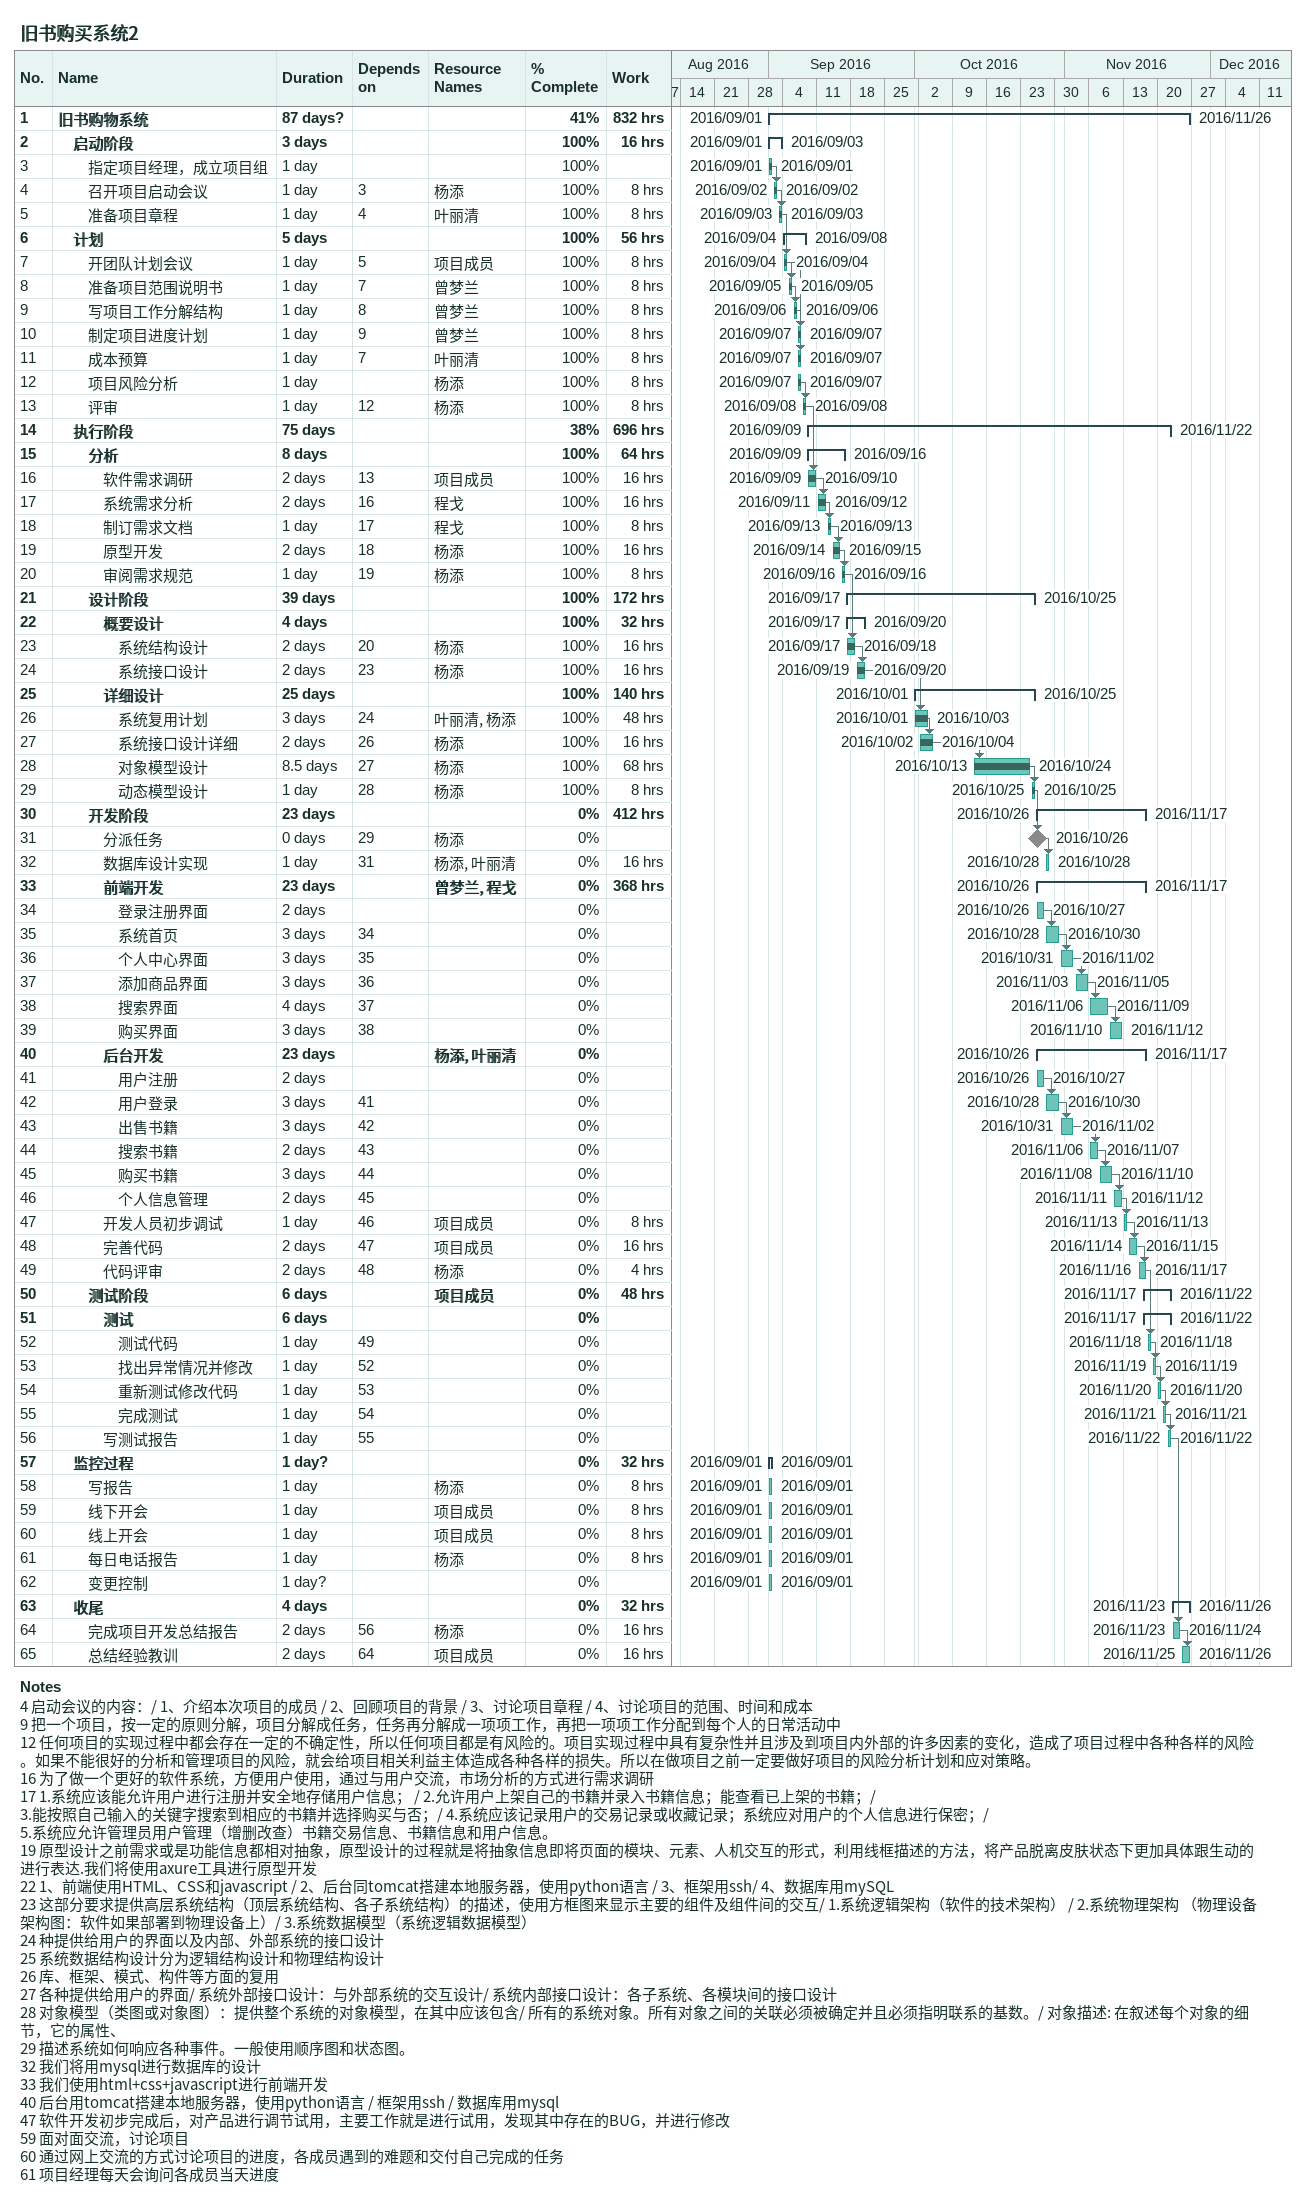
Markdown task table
旧书购买系统2

| ID | Level | Task | Duration | Start | Finish | Predecessors | Resources | % complete | Work (h) |
|---|---|---|---|---|---|---|---|---|---|
| 1 | 1 | **旧书购物系统** | 87d? | 2016-09-01 | 2016-11-26 |  |  | 41 | 832 |
| 2 | 2 | **启动阶段** | 3d | 2016-09-01 | 2016-09-03 |  |  | 100 | 16 |
| 3 | 3 | 指定项目经理，成立项目组 | 1d | 2016-09-01 | 2016-09-01 |  |  | 100 |  |
| 4 | 3 | 召开项目启动会议 | 1d | 2016-09-02 | 2016-09-02 | 3 | 杨添 | 100 | 8 |
| 5 | 3 | 准备项目章程 | 1d | 2016-09-03 | 2016-09-03 | 4 | 叶丽清 | 100 | 8 |
| 6 | 2 | **计划** | 5d | 2016-09-04 | 2016-09-08 |  |  | 100 | 56 |
| 7 | 3 | 开团队计划会议 | 1d | 2016-09-04 | 2016-09-04 | 5 | 项目成员 | 100 | 8 |
| 8 | 3 | 准备项目范围说明书 | 1d | 2016-09-05 | 2016-09-05 | 7 | 曾梦兰 | 100 | 8 |
| 9 | 3 | 写项目工作分解结构 | 1d | 2016-09-06 | 2016-09-06 | 8 | 曾梦兰 | 100 | 8 |
| 10 | 3 | 制定项目进度计划 | 1d | 2016-09-07 | 2016-09-07 | 9 | 曾梦兰 | 100 | 8 |
| 11 | 3 | 成本预算 | 1d | 2016-09-07 | 2016-09-07 | 7 | 叶丽清 | 100 | 8 |
| 12 | 3 | 项目风险分析 | 1d | 2016-09-07 | 2016-09-07 |  | 杨添 | 100 | 8 |
| 13 | 3 | 评审 | 1d | 2016-09-08 | 2016-09-08 | 12 | 杨添 | 100 | 8 |
| 14 | 2 | **执行阶段** | 75d | 2016-09-09 | 2016-11-22 |  |  | 38 | 696 |
| 15 | 3 | **分析** | 8d | 2016-09-09 | 2016-09-16 |  |  | 100 | 64 |
| 16 | 4 | 软件需求调研 | 2d | 2016-09-09 | 2016-09-10 | 13 | 项目成员 | 100 | 16 |
| 17 | 4 | 系统需求分析 | 2d | 2016-09-11 | 2016-09-12 | 16 | 程戈 | 100 | 16 |
| 18 | 4 | 制订需求文档 | 1d | 2016-09-13 | 2016-09-13 | 17 | 程戈 | 100 | 8 |
| 19 | 4 | 原型开发 | 2d | 2016-09-14 | 2016-09-15 | 18 | 杨添 | 100 | 16 |
| 20 | 4 | 审阅需求规范 | 1d | 2016-09-16 | 2016-09-16 | 19 | 杨添 | 100 | 8 |
| 21 | 3 | **设计阶段** | 39d | 2016-09-17 | 2016-10-25 |  |  | 100 | 172 |
| 22 | 4 | **概要设计** | 4d | 2016-09-17 | 2016-09-20 |  |  | 100 | 32 |
| 23 | 5 | 系统结构设计 | 2d | 2016-09-17 | 2016-09-18 | 20 | 杨添 | 100 | 16 |
| 24 | 5 | 系统接口设计 | 2d | 2016-09-19 | 2016-09-20 | 23 | 杨添 | 100 | 16 |
| 25 | 4 | **详细设计** | 25d | 2016-10-01 | 2016-10-25 |  |  | 100 | 140 |
| 26 | 5 | 系统复用计划 | 3d | 2016-10-01 | 2016-10-03 | 24 | 叶丽清, 杨添 | 100 | 48 |
| 27 | 5 | 系统接口设计详细 | 2d | 2016-10-02 | 2016-10-04 | 26 | 杨添 | 100 | 16 |
| 28 | 5 | 对象模型设计 | 8.5d | 2016-10-13 | 2016-10-24 | 27 | 杨添 | 100 | 68 |
| 29 | 5 | 动态模型设计 | 1d | 2016-10-25 | 2016-10-25 | 28 | 杨添 | 100 | 8 |
| 30 | 3 | **开发阶段** | 23d | 2016-10-26 | 2016-11-17 |  |  | 0 | 412 |
| 31 | 4 | 分派任务 | 0d | 2016-10-26 | 2016-10-26 | 29 | 杨添 | 0 |  |
| 32 | 4 | 数据库设计实现 | 1d | 2016-10-28 | 2016-10-28 | 31 | 杨添, 叶丽清 | 0 | 16 |
| 33 | 4 | **前端开发** | 23d | 2016-10-26 | 2016-11-17 |  | 曾梦兰, 程戈 | 0 | 368 |
| 34 | 5 | 登录注册界面 | 2d | 2016-10-26 | 2016-10-27 |  |  | 0 |  |
| 35 | 5 | 系统首页 | 3d | 2016-10-28 | 2016-10-30 | 34 |  | 0 |  |
| 36 | 5 | 个人中心界面 | 3d | 2016-10-31 | 2016-11-02 | 35 |  | 0 |  |
| 37 | 5 | 添加商品界面 | 3d | 2016-11-03 | 2016-11-05 | 36 |  | 0 |  |
| 38 | 5 | 搜索界面 | 4d | 2016-11-06 | 2016-11-09 | 37 |  | 0 |  |
| 39 | 5 | 购买界面 | 3d | 2016-11-10 | 2016-11-12 | 38 |  | 0 |  |
| 40 | 4 | **后台开发** | 23d | 2016-10-26 | 2016-11-17 |  | 杨添, 叶丽清 | 0 |  |
| 41 | 5 | 用户注册 | 2d | 2016-10-26 | 2016-10-27 |  |  | 0 |  |
| 42 | 5 | 用户登录 | 3d | 2016-10-28 | 2016-10-30 | 41 |  | 0 |  |
| 43 | 5 | 出售书籍 | 3d | 2016-10-31 | 2016-11-02 | 42 |  | 0 |  |
| 44 | 5 | 搜索书籍 | 2d | 2016-11-06 | 2016-11-07 | 43 |  | 0 |  |
| 45 | 5 | 购买书籍 | 3d | 2016-11-08 | 2016-11-10 | 44 |  | 0 |  |
| 46 | 5 | 个人信息管理 | 2d | 2016-11-11 | 2016-11-12 | 45 |  | 0 |  |
| 47 | 4 | 开发人员初步调试 | 1d | 2016-11-13 | 2016-11-13 | 46 | 项目成员 | 0 | 8 |
| 48 | 4 | 完善代码 | 2d | 2016-11-14 | 2016-11-15 | 47 | 项目成员 | 0 | 16 |
| 49 | 4 | 代码评审 | 2d | 2016-11-16 | 2016-11-17 | 48 | 杨添 | 0 | 4 |
| 50 | 3 | **测试阶段** | 6d | 2016-11-17 | 2016-11-22 |  | 项目成员 | 0 | 48 |
| 51 | 4 | **测试** | 6d | 2016-11-17 | 2016-11-22 |  |  | 0 |  |
| 52 | 5 | 测试代码 | 1d | 2016-11-18 | 2016-11-18 | 49 |  | 0 |  |
| 53 | 5 | 找出异常情况并修改 | 1d | 2016-11-19 | 2016-11-19 | 52 |  | 0 |  |
| 54 | 5 | 重新测试修改代码 | 1d | 2016-11-20 | 2016-11-20 | 53 |  | 0 |  |
| 55 | 5 | 完成测试 | 1d | 2016-11-21 | 2016-11-21 | 54 |  | 0 |  |
| 56 | 4 | 写测试报告 | 1d | 2016-11-22 | 2016-11-22 | 55 |  | 0 |  |
| 57 | 2 | **监控过程** | 1d? | 2016-09-01 | 2016-09-01 |  |  | 0 | 32 |
| 58 | 3 | 写报告 | 1d | 2016-09-01 | 2016-09-01 |  | 杨添 | 0 | 8 |
| 59 | 3 | 线下开会 | 1d | 2016-09-01 | 2016-09-01 |  | 项目成员 | 0 | 8 |
| 60 | 3 | 线上开会 | 1d | 2016-09-01 | 2016-09-01 |  | 项目成员 | 0 | 8 |
| 61 | 3 | 每日电话报告 | 1d | 2016-09-01 | 2016-09-01 |  | 杨添 | 0 | 8 |
| 62 | 3 | 变更控制 | 1d? | 2016-09-01 | 2016-09-01 |  |  | 0 |  |
| 63 | 2 | **收尾** | 4d | 2016-11-23 | 2016-11-26 |  |  | 0 | 32 |
| 64 | 3 | 完成项目开发总结报告 | 2d | 2016-11-23 | 2016-11-24 | 56 | 杨添 | 0 | 16 |
| 65 | 3 | 总结经验教训 | 2d | 2016-11-25 | 2016-11-26 | 64 | 项目成员 | 0 | 16 |

Notes
- 4: 启动会议的内容： / 1、介绍本次项目的成员 / 2、回顾项目的背景 / 3、讨论项目章程 / 4、讨论项目的范围、时间和成本
- 9: 把一个项目，按一定的原则分解，项目分解成任务，任务再分解成一项项工作，再把一项项工作分配到每个人的日常活动中
- 12: 任何项目的实现过程中都会存在一定的不确定性，所以任何项目都是有风险的。项目实现过程中具有复杂性并且涉及到项目内外部的许多因素的变化，造成了项目过程中各种各样的风险。如果不能很好的分析和管理项目的风险，就会给项目相关利益主体造成各种各样的损失。所以在做项目之前一定要做好项目的风险分析计划和应对策略。
- 16: 为了做一个更好的软件系统，方便用户使用，通过与用户交流，市场分析的方式进行需求调研
- 17: 1.系统应该能允许用户进行注册并安全地存储用户信息； / 2.允许用户上架自己的书籍并录入书籍信息；能查看已上架的书籍；/ 3.能按照自己输入的关键字搜索到相应的书籍并选择购买与否；/ 4.系统应该记录用户的交易记录或收藏记录；系统应对用户的个人信息进行保密；/ 5.系统应允许管理员用户管理（增删改查）书籍交易信息、书籍信息和用户信息。
- 19: 原型设计之前需求或是功能信息都相对抽象，原型设计的过程就是将抽象信息即将页面的模块、元素、人机交互的形式，利用线框描述的方法，将产品脱离皮肤状态下更加具体跟生动的进行表达.我们将使用axure工具进行原型开发
- 22: 1、前端使用HTML、CSS和javascript / 2、后台同tomcat搭建本地服务器，使用python语言 / 3、框架用ssh/ 4、数据库用mySQL
- 23: 这部分要求提供高层系统结构（顶层系统结构、各子系统结构）的描述，使用方框图来显示主要的组件及组件间的交互 / 1.系统逻辑架构（软件的技术架构） / 2.系统物理架构 （物理设备架构图：软件如果部署到物理设备上） / 3.系统数据模型（系统逻辑数据模型）
- 24: 种提供给用户的界面以及内部、外部系统的接口设计
- 25: 系统数据结构设计分为逻辑结构设计和物理结构设计
- 26: 库、框架、模式、构件等方面的复用
- 27: 各种提供给用户的界面 / 系统外部接口设计：与外部系统的交互设计 / 系统内部接口设计：各子系统、各模块间的接口设计
- 28: 对象模型（类图或对象图）：提供整个系统的对象模型，在其中应该包含 / 所有的系统对象。所有对象之间的关联必须被确定并且必 须指明联系的基数。 / 对象描述: 在叙述每个对象的细节，它的属性、
- 29: 描述系统如何响应各种事件。一般使用顺序图和状态图。
- 32: 我们将用mysql进行数据库的设计
- 33: 我们使用html+css+javascript进行前端开发
- 40: 后台用tomcat搭建本地服务器，使用python语言 / 框架用ssh / 数据库用mysql
- 47: 软件开发初步完成后，对产品进行调节试用，主要工作就是进行试用，发现其中存在的BUG，并进行修改
- 59: 面对面交流，讨论项目
- 60: 通过网上交流的方式讨论项目的进度，各成员遇到的难题和交付自己完成的任务
- 61: 项目经理每天会询问各成员当天进度
